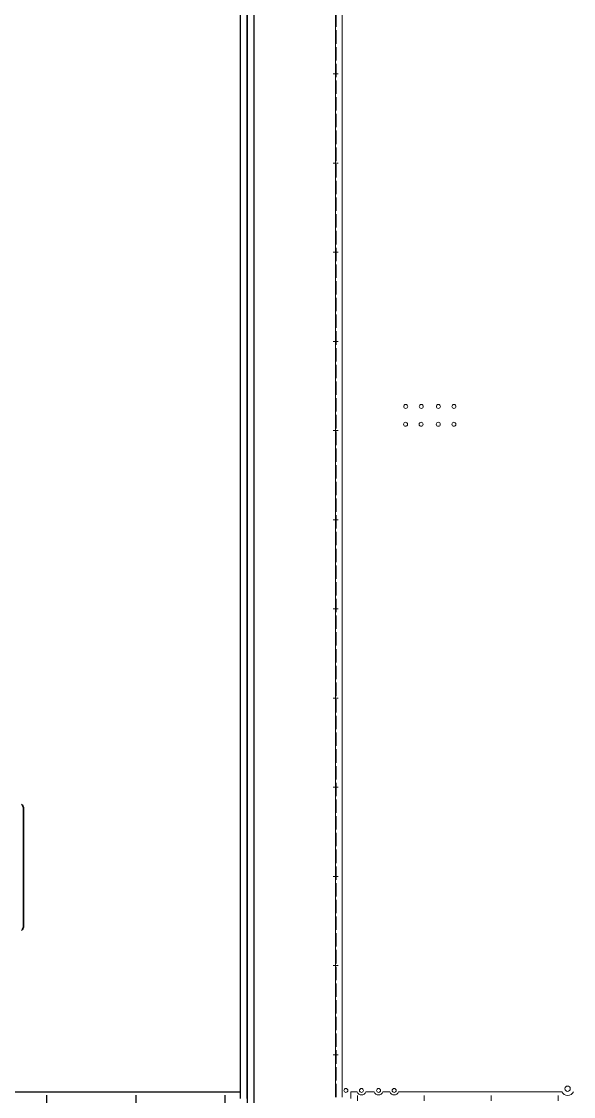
# Model space of a CAD drawing. Header units: millimetres. Extents: x 3347 to 35460, y 2813 to 25521.
# Drawn here: x 16194 to 17433, y 11127 to 13538 of the extents above; entities that cross this region are included whole.
import ezdxf

# ---------------------------------------------------------------- set-up
doc = ezdxf.new("R2010")
doc.units = ezdxf.units.MM
doc.linetypes.add('CENTER', pattern=[2, 1.25, -0.25, 0.25, -0.25])
doc.linetypes.add('DASHED', pattern=[15, 12, -3])
doc.layers.add('center', color=1, linetype='CENTER')

# ---------------------------------------------------------------- blocks, each defined once
blk = doc.blocks.new('A$C637D7238')
at = {"color": 7, "lineweight": 35, "ltscale": 0.218811}
for p, q in [((1603.2, 512.5), (1603.2, 643.8)), ((1603.2, 381.3), (1603.2, 512.5))]:
    blk.add_line(p, q, dxfattribs=at)
at = {"color": 7, "lineweight": 35}
for centre, start, end in [((1588.2, 643.8), 360, 45), ((1588.2, 381.3), 315, 360)]:
    blk.add_arc(centre, 15, start, end, dxfattribs=at)
blk = doc.blocks.new('A$C66D76F0F')
at = {"color": 7, "lineweight": 13, "ltscale": 2.5}
for p, q in [((5, 2857.9), (5, 8.1)), ((20, 8.1), (20, 2758)), ((53.9, 20), (40, 20)), ((40, 20), (40, 5)), ((92.3, 20), (73, 20)), ((127.3, 20), (111.4, 20)), ((512.7, 20), (146.4, 20))]:
    blk.add_line(p, q, dxfattribs=at)
at = {"color": 7, "linetype": 'DASHED', "lineweight": 13, "ltscale": 2.5}
for p, q in [((6.6, 8.1), (6.6, 2857.9)), ((5, 2307.5), (6.6, 2307.5)), ((5, 2298.5), (6.6, 2298.5)), ((5, 2107.5), (6.6, 2107.5)), ((5, 2098.5), (6.6, 2098.5)), ((5, 1907.5), (6.6, 1907.5)), ((5, 1898.5), (6.6, 1898.5)), ((5, 1707.5), (6.6, 1707.5)), ((5, 1698.5), (6.6, 1698.5)), ((5, 1507.5), (6.6, 1507.5)), ((5, 1498.5), (6.6, 1498.5)), ((5, 1307.5), (6.6, 1307.5)), ((5, 1298.5), (6.6, 1298.5)), ((5, 1107.5), (6.6, 1107.5)), ((5, 1098.5), (6.6, 1098.5)), ((5, 907.5), (6.6, 907.5)), ((5, 898.5), (6.6, 898.5)), ((5, 707.5), (6.6, 707.5)), ((5, 698.5), (6.6, 698.5)), ((5, 507.5), (6.6, 507.5)), ((5, 498.5), (6.6, 498.5)), ((5, 307.5), (6.6, 307.5)), ((5, 298.5), (6.6, 298.5)), ((5, 107.5), (6.6, 107.5)), ((5, 98.5), (6.6, 98.5))]:
    blk.add_line(p, q, dxfattribs=at)
at = {"color": 7, "lineweight": 5}
for p, q in [((0, 2303), (11.6, 2303)), ((0, 2103), (11.6, 2103)), ((0, 1903), (11.6, 1903)), ((0, 1703), (11.6, 1703)), ((0, 1503), (11.6, 1503)), ((0, 1303), (11.6, 1303)), ((0, 1103), (11.6, 1103)), ((0, 903), (11.6, 903)), ((0, 703), (11.6, 703)), ((0, 503), (11.6, 503)), ((0, 303), (11.6, 303)), ((0, 103), (11.6, 103)), ((54.5, 0), (54.5, 11.6)), ((204.5, 0), (204.5, 11.6)), ((354.5, 0), (354.5, 11.6)), ((504.5, 0), (504.5, 11.6))]:
    blk.add_line(p, q, dxfattribs=at)
at = {"color": 7, "lineweight": 13}
for centre in [(162.7, 1557), (197.7, 1557), (236.1, 1557), (271.1, 1557), (162.4, 1517), (197.4, 1517), (235.8, 1517), (270.8, 1517), (28.5, 23), (63.5, 23), (101.9, 23), (136.9, 23)]:
    blk.add_circle(centre, 4.5, dxfattribs=at)
at = {"color": 7, "lineweight": 13, "ltscale": 2.5}
blk.add_circle((526, 27), 6, dxfattribs=at)
blk.add_circle((526, 27), 6, dxfattribs=at)
at = {"color": 7, "lineweight": 5}
for centre in [(63.5, 23), (101.9, 23), (136.9, 23)]:
    blk.add_arc(centre, 10, 197.4609, 342.5391, dxfattribs=at)
at = {"color": 7, "lineweight": 13, "ltscale": 2.5}
blk.add_arc((526, 27), 15, 207.8181, 332.1819, dxfattribs=at)
blk = doc.blocks.new('A$C30E44EA2')
for p, q in [((1085, 9.5), (1085, 2715.5)), ((1100, 9.5), (1100, 2715.5)), ((1100, 9.5), (1100, 2715.5)), ((99, 24.5), (1085, 24.5))]:
    blk.add_line(p, q)
at = {"layer": 'center'}
for p, q in [((650, 17), (650, 0)), ((850, 17), (850, 0)), ((1050, 17), (1050, 0))]:
    blk.add_line(p, q, dxfattribs=at)
blk = doc.blocks.new('A$C1AFF22E1')
for p, q in [((1010.5, 0), (1010.5, 2966)), ((1025.5, 0), (1025.5, 2966))]:
    blk.add_line(p, q)
blk = doc.blocks.new('1')
at = {"color": 7}
for name, p in [('A$C66D76F0F', (16893.7, 11117.3)), ('A$C30E44EA2', (15600.7, 11112.8)), ('A$C637D7238', (14595.7, 11128.3))]:
    blk.add_blockref(name, p, dxfattribs=at)
at = {"color": 2}
blk.add_blockref('A$C1AFF22E1', (15691.2, 10886.3), dxfattribs=at)

msp = doc.modelspace()

# ---------------------------------------------------------------- block references
msp.add_blockref('1', (0, 0))

doc.saveas('drawing.dxf')
